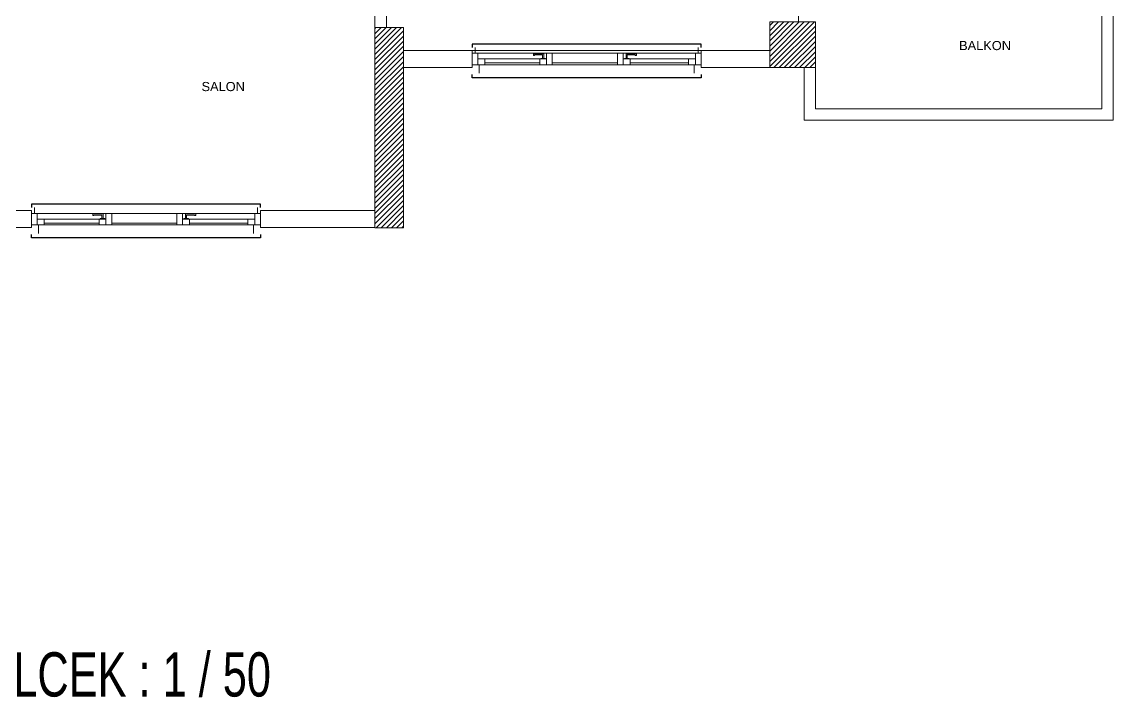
# Model space of a CAD drawing. Header units: millimetres. Extents: x 3395 to 31170, y 2853 to 7104.
# Drawn here: x 15573 to 16527, y 4101 to 4691 of the extents above; entities that cross this region are included whole.
import ezdxf

# ---------------------------------------------------------------- set-up
doc = ezdxf.new("R2010")
doc.units = ezdxf.units.MM
doc.layers.add('DENIZLIK', color=140, linetype='Continuous')
doc.layers.add('YazılarY.', color=7, linetype='Continuous')
for name, color, linetype, lineweight in [('Duvar', 7, 'Continuous', 20), ('KAPEN', 30, 'Continuous', 13), ('SIVA', 42, 'Continuous', 9), ('TR', 252, 'Continuous', 5)]:
    doc.layers.add(name, color=color, linetype=linetype, lineweight=lineweight)
doc.styles.get("Standard").update_dxf_attribs({"font": 'arial.ttf'})
doc.styles.add('style1', font='arial.ttf')

# ---------------------------------------------------------------- blocks, each defined once
blk = doc.blocks.new('p5 200-240')
at = {"layer": 'DENIZLIK'}
for points in [[(-5, 100), (-8, 100), (-8, -100), (-5, -100)], [(18.5, 100), (21.5, 100), (21.5, -100), (18.5, -100)]]:
    blk.add_lwpolyline(points, dxfattribs=at)
at = {"layer": 'Duvar'}
for p, q in [((-2.5, 100), (12.5, 100)), ((-2.5, -100), (12.5, -100))]:
    blk.add_line(p, q, dxfattribs=at)
at = {"layer": 'KAPEN'}
blk.add_line((0, 95), (0, -95), dxfattribs=at)
for points in [[(0, 100), (0, 95), (10, 95), (10, 100)], [(10, 89), (10, 95), (5, 95), (5, 89)], [(8.5, 89), (8.5, 38), (5, 38), (5, 89)], [(10, 89), (10, 38), (8.5, 38), (8.5, 89)], [(0.5, 43.5), (0.5, 34.5), (4.5, 34.5), (4.5, 35.5), (1.5, 35.5), (1.5, 42.5), (2, 42.5), (2, 43.5)], [(0, 32), (0, 27), (10, 27), (10, 32)], [(5, 37), (4.5, 37), (4.5, 33), (5, 33)], [(10, 38), (10, 32), (5, 32), (5, 38)], [(10, 27), (10, -30), (8.5, -30), (8.5, 27)], [(0, -30), (0, -35), (10, -35), (10, -30)], [(0.5, -46.5), (0.5, -37.5), (4.5, -37.5), (4.5, -38.5), (1.5, -38.5), (1.5, -45.5), (2, -45.5), (2, -46.5)], [(5, -40), (4.5, -40), (4.5, -36), (5, -36)], [(10, -41), (10, -35), (5, -35), (5, -41)], [(8.5, -89), (8.5, -41), (5, -41), (5, -89)], [(10, -89), (10, -41), (8.5, -41), (8.5, -89)], [(0, -95), (0, -100), (10, -100), (10, -95)], [(10, -89), (10, -95), (5, -95), (5, -89)], [(10, -89), (10, -95), (5, -95), (5, -89)]]:
    blk.add_lwpolyline(points, close=True, dxfattribs=at)
at = {"layer": 'SIVA'}
for p, q in [((-5, 97.5), (0, 97.5)), ((10, 94), (17.5, 94)), ((10, -94), (17.5, -94)), ((-5, -97.5), (0, -97.5))]:
    blk.add_line(p, q, dxfattribs=at)

msp = doc.modelspace()

# ---------------------------------------------------------------- linework, layer by layer
at = {"layer": 'Duvar'}
for p, q in [((15881.55, 4686.36), (15881.57, 5096.46)), ((15891.57, 4686.36), (15891.57, 5096.36)), ((16226.55, 4691.36), (16266.55, 4691.36)), ((16226.55, 4691.36), (16226.55, 4651.36)), ((16266.55, 4691.36), (16266.55, 4651.36)), ((15881.55, 4686.36), (15906.55, 4686.36)), ((15881.55, 4686.36), (15881.55, 4511.36)), ((15906.55, 4686.36), (15906.55, 4511.36)), ((15966.57, 4666.46), (15906.57, 4666.46)), ((15966.57, 4666.46), (15966.57, 4651.46)), ((15966.57, 4663.96), (15966.57, 4658.96)), ((16166.57, 4651.46), (16166.57, 4666.46)), ((16226.57, 4666.46), (16166.57, 4666.46)), ((16166.57, 4658.96), (16166.57, 4663.96)), ((15906.57, 4651.46), (15966.57, 4651.46)), ((16166.57, 4651.46), (16226.57, 4651.46)), ((16226.55, 4651.36), (16266.55, 4651.36)), ((15581.57, 4526.46), (15481.57, 4526.46)), ((15581.57, 4511.46), (15581.57, 4526.46)), ((15781.57, 4511.46), (15781.57, 4526.46)), ((15881.57, 4526.46), (15781.57, 4526.46)), ((15781.57, 4526.46), (15781.57, 4511.46)), ((15781.57, 4526.46), (15781.57, 4511.46)), ((15781.57, 4526.46), (15781.57, 4511.46)), ((15481.57, 4511.46), (15581.57, 4511.46)), ((15781.57, 4511.46), (15881.57, 4511.46)), ((15881.55, 4511.36), (15906.55, 4511.36))]:
    msp.add_line(p, q, dxfattribs=at)
for points in [[(15891.57, 4686.46), (15906.57, 4686.46), (15906.57, 4666.46), (16226.57, 4666.46), (16226.57, 4691.46), (16251.57, 4691.46), (16251.57, 5096.46), (15986.57, 5096.46)], [(15906.57, 5096.46), (15891.57, 5096.46), (15891.57, 4686.46), (15891.57, 4686.46)], [(16526.57, 4826.46), (16526.57, 4605.46), (16256.57, 4605.46), (16256.57, 4621.46), (16256.57, 4651.46)], [(16516.57, 4826.46), (16516.57, 4615.46), (16266.57, 4615.46), (16266.57, 4631.46), (16266.57, 4651.46)], [(15581.57, 4528.96), (15581.57, 4531.96), (15781.57, 4531.96)], [(15581.57, 4531.96), (15781.57, 4531.96), (15781.57, 4528.96)]]:
    msp.add_lwpolyline(points, dxfattribs=at)
at = {"layer": 'TR', "ltscale": 2}
for p, q in [((16226.55, 4688.18), (16229.73, 4691.36)), ((16226.55, 4683.69), (16234.22, 4691.36)), ((16226.55, 4679.2), (16238.71, 4691.36)), ((16226.55, 4674.71), (16243.2, 4691.36)), ((16226.55, 4670.22), (16247.69, 4691.36)), ((16226.55, 4665.73), (16252.18, 4691.36)), ((16226.55, 4661.24), (16256.67, 4691.36)), ((16226.55, 4656.75), (16261.16, 4691.36)), ((16226.55, 4652.26), (16265.65, 4691.36)), ((15881.55, 4685.45), (15882.46, 4686.36)), ((15881.55, 4680.96), (15886.95, 4686.36)), ((15881.55, 4676.47), (15891.44, 4686.36)), ((15881.55, 4671.98), (15895.93, 4686.36)), ((15881.55, 4667.49), (15900.42, 4686.36)), ((15881.55, 4663), (15904.91, 4686.36)), ((15881.55, 4658.51), (15906.55, 4683.51)), ((16230.14, 4651.36), (16266.55, 4687.77)), ((16234.63, 4651.36), (16266.55, 4683.28)), ((15881.55, 4654.02), (15906.55, 4679.02)), ((15881.55, 4649.53), (15906.55, 4674.53)), ((16239.12, 4651.36), (16266.55, 4678.79)), ((16243.61, 4651.36), (16266.55, 4674.3)), ((15881.55, 4645.04), (15906.55, 4670.04)), ((15881.55, 4640.55), (15906.55, 4665.55)), ((16248.1, 4651.36), (16266.55, 4669.81)), ((16252.59, 4651.36), (16266.55, 4665.32)), ((15881.55, 4636.06), (15906.55, 4661.06)), ((15881.55, 4631.57), (15906.55, 4656.57)), ((16257.08, 4651.36), (16266.55, 4660.83)), ((16261.57, 4651.36), (16266.55, 4656.34)), ((15881.55, 4627.08), (15906.55, 4652.08)), ((15881.55, 4622.59), (15906.55, 4647.59)), ((16266.06, 4651.36), (16266.55, 4651.85)), ((15881.55, 4618.1), (15906.55, 4643.1)), ((15881.55, 4613.61), (15906.55, 4638.61)), ((15881.55, 4609.12), (15906.55, 4634.12)), ((15881.55, 4604.63), (15906.55, 4629.63)), ((15881.55, 4600.14), (15906.55, 4625.14)), ((15881.55, 4595.65), (15906.55, 4620.65)), ((15881.55, 4591.16), (15906.55, 4616.16)), ((15881.55, 4586.67), (15906.55, 4611.67)), ((15881.55, 4582.18), (15906.55, 4607.18)), ((15881.55, 4577.69), (15906.55, 4602.69)), ((15881.55, 4573.2), (15906.55, 4598.2)), ((15881.55, 4568.71), (15906.55, 4593.71)), ((15881.55, 4564.22), (15906.55, 4589.22)), ((15881.55, 4559.73), (15906.55, 4584.73)), ((15881.55, 4555.24), (15906.55, 4580.24)), ((15881.55, 4550.75), (15906.55, 4575.75)), ((15881.55, 4546.26), (15906.55, 4571.26)), ((15881.55, 4541.77), (15906.55, 4566.77)), ((15881.55, 4537.28), (15906.55, 4562.28)), ((15881.55, 4532.79), (15906.55, 4557.79)), ((15881.55, 4528.3), (15906.55, 4553.3)), ((15881.55, 4523.81), (15906.55, 4548.81)), ((15881.55, 4519.32), (15906.55, 4544.32)), ((15881.55, 4514.83), (15906.55, 4539.83)), ((15882.57, 4511.36), (15906.55, 4535.34)), ((15887.06, 4511.36), (15906.55, 4530.85)), ((15891.55, 4511.36), (15906.55, 4526.36)), ((15896.04, 4511.36), (15906.55, 4521.87)), ((15900.53, 4511.36), (15906.55, 4517.38)), ((15905.02, 4511.36), (15906.55, 4512.89))]:
    msp.add_line(p, q, dxfattribs=at)

# ---------------------------------------------------------------- block references
at = {"layer": 'Duvar', "rotation": 269.9999999999998}
for p in [(16066.57, 4663.96), (15681.57, 4523.96)]:
    msp.add_blockref('p5 200-240', p, dxfattribs=at)

# ---------------------------------------------------------------- texts
at = {"layer": 'YazılarY.', "color": 3, "style": 'style1', "width": 0.7}
msp.add_text('OLCEK : 1 / 50', height=38.7072, dxfattribs=at).set_placement((15536.2, 4101.41))
at = {"layer": 'YazılarY.', "linetype": 'ByBlock', "char_height": 8}
for s, insert, attachment_point in [('BALKON', (16391.96, 4666.59), 7), ('SALON', (15730.08, 4638.86), 1)]:
    msp.add_mtext_dynamic_manual_height_columns(s, width=66.1726, gutter_width=12.5, heights=[0], dxfattribs=dict(at, insert=insert, attachment_point=attachment_point))

doc.saveas('drawing.dxf')
